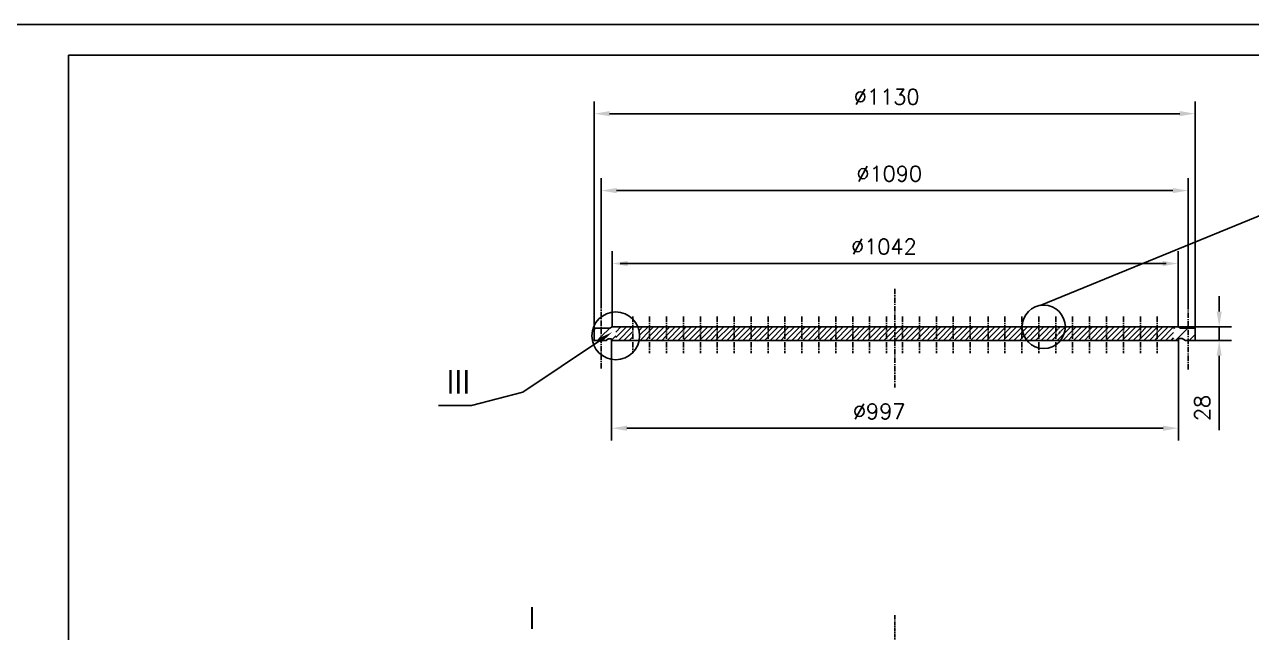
# Model space of a CAD drawing. Header units: millimetres. Extents: x 4178 to 18518, y 3515 to 11925.
# Drawn here: x 10474 to 14477, y 7472 to 9455 of the extents above; entities that cross this region are included whole.
import ezdxf

# ---------------------------------------------------------------- set-up
doc = ezdxf.new("R2010")
doc.units = ezdxf.units.MM
doc.linetypes.add('CENTER', pattern=[2, 1.25, -0.25, 0.25, -0.25])
for name, color, linetype in [('1轮廓实线层', 1, 'Continuous'), ('3中心线层', 3, 'CENTER'), ('5剖面线层', 2, 'Continuous'), ('7标注层', 4, 'Continuous'), ('8符号标注层', 2, 'Continuous'), ('中心线', 3, 'CENTER'), ('图框层', 1, 'Continuous')]:
    doc.layers.add(name, color=color, linetype=linetype)
doc.styles.add('PC_TEXTSTYLE', font='txt.shx', dxfattribs={"bigfont": 'hzfs.shx'})

msp = doc.modelspace()

# ---------------------------------------------------------------- linework, layer by layer
at = {"layer": '1轮廓实线层', "color": 4, "ltscale": 14}
for p, q in [((12332.9, 8459.4, 0), (12338.3, 8464.8, 0)), ((12355.4, 8437, 0), (12383.2, 8464.8, 0)), ((12343.2, 8424.8, 0), (12355.4, 8437, 0)), ((12388.1, 8424.8, 0), (12402.9, 8439.6, 0))]:
    msp.add_line(p, q, dxfattribs=at)
at = {"layer": '1轮廓实线层', "ltscale": 14}
for p, q in [((12332.9, 8464.8, 0), (12383.3, 8464.8, 0)), ((12332.9, 8424.8, 0), (12332.9, 8464.8, 0)), ((12391.4, 8468.8, 0), (12383.3, 8464.8, 0)), ((12391.4, 8468.8, 0), (13708.7, 8468.8, 0)), ((13707.7, 8468.8, 0), (14237.3, 8468.8, 0)), ((14237.3, 8468.8, 0), (14245.4, 8464.8, 0)), ((14245.4, 8464.8, 0), (14292.9, 8464.8, 0)), ((14256.2, 8464.8, 0), (14256.2, 8464.8, 0)), ((14292.9, 8424.8, 0), (14292.9, 8464.8, 0)), ((12332.9, 8424.8, 0), (12372.1, 8424.8, 0)), ((12389.6, 8424.8, 0), (13721.5, 8424.8, 0)), ((13721.5, 8424.8, 0), (14238.4, 8424.8, 0)), ((14261.4, 8424.8, 0), (14292.9, 8424.8, 0))]:
    msp.add_line(p, q, dxfattribs=at)
at = {"layer": '1轮廓实线层', "ltscale": 7}
for p, q in [((12378.5, 8430.2, 0), (12372.1, 8424.8, 0)), ((12389.6, 8430.2, 0), (12378.5, 8430.2, 0)), ((14238.4, 8430.7, 0), (14250.9, 8430.7, 0)), ((14238.4, 8430.7, 0), (14238.4, 8424.8, 0)), ((14250.9, 8430.7, 0), (14261.4, 8424.8, 0))]:
    msp.add_line(p, q, dxfattribs=at)
at = {"layer": '3中心线层', "ltscale": 14}
for p, q in [((13312.9, 8592.6, 0), (13312.9, 8271.5, 0)), ((12355.4, 8332.5, 0), (12355.4, 8543.2, 0)), ((14270.4, 8329.8, 0), (14270.4, 8561, 0)), ((12458.2, 8502.9, 0), (12458.2, 8382.7, 0)), ((12513.4, 8502.9, 0), (12513.4, 8382.7, 0)), ((12568.6, 8502.9, 0), (12568.6, 8382.7, 0)), ((12623.8, 8502.9, 0), (12623.8, 8382.7, 0)), ((12679, 8502.9, 0), (12679, 8382.7, 0)), ((12734.2, 8502.9, 0), (12734.2, 8382.7, 0)), ((12789.4, 8502.9, 0), (12789.4, 8382.7, 0)), ((12844.6, 8502.9, 0), (12844.6, 8382.7, 0)), ((12899.8, 8502.9, 0), (12899.8, 8382.7, 0)), ((12955, 8502.9, 0), (12955, 8382.7, 0)), ((13010.2, 8502.9, 0), (13010.2, 8382.7, 0)), ((13065.4, 8502.9, 0), (13065.4, 8382.7, 0)), ((13120.6, 8502.9, 0), (13120.6, 8382.7, 0)), ((13175.8, 8502.9, 0), (13175.8, 8382.7, 0)), ((13231, 8502.9, 0), (13231, 8382.7, 0)), ((13286.2, 8502.9, 0), (13286.2, 8382.7, 0)), ((13338.4, 8502.9, 0), (13338.4, 8382.7, 0)), ((13393.6, 8502.9, 0), (13393.6, 8382.7, 0)), ((13448.8, 8502.9, 0), (13448.8, 8382.7, 0)), ((13504, 8502.9, 0), (13504, 8382.7, 0)), ((13559.2, 8502.9, 0), (13559.2, 8382.7, 0)), ((13617.4, 8502.9, 0), (13617.4, 8382.7, 0)), ((13672.6, 8502.9, 0), (13672.6, 8382.7, 0)), ((13727.8, 8502.9, 0), (13727.8, 8382.7, 0)), ((13783, 8502.9, 0), (13783, 8382.7, 0)), ((13838.2, 8502.9, 0), (13838.2, 8382.7, 0)), ((13893.4, 8502.9, 0), (13893.4, 8382.7, 0)), ((13948.6, 8502.9, 0), (13948.6, 8382.7, 0)), ((14003.8, 8502.9, 0), (14003.8, 8382.7, 0)), ((14059, 8502.9, 0), (14059, 8382.7, 0)), ((14114.2, 8502.9, 0), (14114.2, 8382.7, 0)), ((14169.4, 8502.9, 0), (14169.4, 8382.7, 0))]:
    msp.add_line(p, q, dxfattribs=at)
at = {"layer": '3中心线层', "ltscale": 7}
for p, q in [((13838.2, 8455, 0), (13851.9, 8468.8, 0)), ((13838.2, 8437.3, 0), (13856.4, 8455.5, 0)), ((12389.6, 8430.2, 0), (12389.6, 8424.8, 0))]:
    msp.add_line(p, q, dxfattribs=at)
at = {"layer": '5剖面线层', "ltscale": 7}
for p, q in [((12402.9, 8434, 0), (12437.7, 8468.8, 0)), ((12402.9, 8451.7, 0), (12420, 8468.8, 0)), ((12411.4, 8424.8, 0), (12455.4, 8468.8, 0)), ((12429.1, 8424.8, 0), (12458.2, 8453.9, 0)), ((12478.9, 8456.9, 0), (12490.7, 8468.8, 0)), ((12480.8, 8441.2, 0), (12508.4, 8468.8, 0)), ((12482.1, 8424.8, 0), (12513.4, 8456, 0)), ((12513.4, 8438.4, 0), (12543.8, 8468.8, 0)), ((12513.4, 8456, 0), (12526.1, 8468.8, 0)), ((12517.4, 8424.8, 0), (12561.4, 8468.8, 0)), ((12535.1, 8424.8, 0), (12568.6, 8458.2, 0)), ((12568.6, 8458.2, 0), (12579.1, 8468.8, 0)), ((12568.6, 8440.5, 0), (12596.8, 8468.8, 0)), ((12570.5, 8424.8, 0), (12614.5, 8468.8, 0)), ((12588.1, 8424.8, 0), (12623.8, 8460.4, 0)), ((12623.8, 8425, 0), (12667.5, 8468.8, 0)), ((12623.8, 8442.7, 0), (12649.8, 8468.8, 0)), ((12623.8, 8460.4, 0), (12632.1, 8468.8, 0)), ((12641.2, 8424.8, 0), (12679, 8462.5, 0)), ((12679, 8462.5, 0), (12685.2, 8468.8, 0)), ((12679, 8427.2, 0), (12720.5, 8468.8, 0)), ((12679, 8444.9, 0), (12702.9, 8468.8, 0)), ((12694.2, 8424.8, 0), (12734.2, 8464.7, 0)), ((12711.9, 8424.8, 0), (12734.2, 8447, 0)), ((12734.2, 8464.7, 0), (12738.2, 8468.8, 0)), ((12734.2, 8429.4, 0), (12773.6, 8468.8, 0)), ((12734.2, 8447, 0), (12755.9, 8468.8, 0)), ((12747.2, 8424.8, 0), (12789.4, 8466.9, 0)), ((12764.9, 8424.8, 0), (12789.4, 8449.2, 0)), ((12789.4, 8431.5, 0), (12826.6, 8468.8, 0)), ((12789.4, 8449.2, 0), (12808.9, 8468.8, 0)), ((12789.4, 8466.9, 0), (12791.2, 8468.8, 0)), ((12800.3, 8424.8, 0), (12844.3, 8468.8, 0)), ((12818, 8424.8, 0), (12844.6, 8451.4, 0)), ((12844.6, 8433.7, 0), (12879.6, 8468.8, 0)), ((12844.6, 8451.4, 0), (12862, 8468.8, 0)), ((12853.3, 8424.8, 0), (12897.3, 8468.8, 0)), ((12871, 8424.8, 0), (12899.8, 8453.5, 0)), ((12899.8, 8435.9, 0), (12932.7, 8468.8, 0)), ((12899.8, 8453.5, 0), (12915, 8468.8, 0)), ((12906.3, 8424.8, 0), (12950.3, 8468.8, 0)), ((12924, 8424.8, 0), (12955, 8455.7, 0)), ((12955, 8438, 0), (12985.7, 8468.8, 0)), ((12955, 8455.7, 0), (12968, 8468.8, 0)), ((12959.4, 8424.8, 0), (13003.4, 8468.8, 0)), ((12977.1, 8424.8, 0), (13010.2, 8457.9, 0)), ((13010.2, 8457.9, 0), (13021.1, 8468.8, 0)), ((13010.2, 8440.2, 0), (13038.7, 8468.8, 0)), ((13012.4, 8424.8, 0), (13056.4, 8468.8, 0)), ((13030.1, 8424.8, 0), (13065.4, 8460, 0)), ((13047.8, 8424.8, 0), (13091.8, 8468.8, 0)), ((13065.4, 8460, 0), (13074.1, 8468.8, 0)), ((13065.4, 8424.8, 0), (13109.4, 8468.8, 0)), ((13065.4, 8442.4, 0), (13072.9, 8449.9, 0)), ((13083.1, 8424.8, 0), (13107.6, 8449.2, 0)), ((13107.6, 8449.2, 0), (13127.1, 8468.8, 0)), ((13107.6, 8431.5, 0), (13144.8, 8468.8, 0)), ((13118.5, 8424.8, 0), (13162.5, 8468.8, 0)), ((13136.2, 8424.8, 0), (13162.8, 8451.4, 0)), ((13162.8, 8451.4, 0), (13180.2, 8468.8, 0)), ((13162.8, 8433.7, 0), (13197.8, 8468.8, 0)), ((13171.5, 8424.8, 0), (13215.5, 8468.8, 0)), ((13189.2, 8424.8, 0), (13218, 8453.5, 0)), ((13218, 8453.5, 0), (13233.2, 8468.8, 0)), ((13218, 8435.9, 0), (13250.9, 8468.8, 0)), ((13224.5, 8424.8, 0), (13268.5, 8468.8, 0)), ((13242.2, 8424.8, 0), (13273.2, 8455.7, 0)), ((13273.2, 8455.7, 0), (13286.2, 8468.8, 0)), ((13273.2, 8438, 0), (13303.9, 8468.8, 0)), ((13277.6, 8424.8, 0), (13321.6, 8468.8, 0)), ((13295.3, 8424.8, 0), (13328.4, 8457.9, 0)), ((13328.4, 8440.2, 0), (13356.9, 8468.8, 0)), ((13328.4, 8457.9, 0), (13339.3, 8468.8, 0)), ((13330.6, 8424.8, 0), (13374.6, 8468.8, 0)), ((13348.3, 8424.8, 0), (13383.6, 8460, 0)), ((13383.6, 8460, 0), (13392.3, 8468.8, 0)), ((13383.6, 8442.4, 0), (13391.1, 8449.9, 0)), ((13394.7, 8435.9, 0), (13427.6, 8468.8, 0)), ((13394.7, 8453.5, 0), (13410, 8468.8, 0)), ((13401.3, 8424.8, 0), (13445.3, 8468.8, 0)), ((13419, 8424.8, 0), (13449.9, 8455.7, 0)), ((13449.9, 8438, 0), (13480.7, 8468.8, 0)), ((13449.9, 8455.7, 0), (13463, 8468.8, 0)), ((13454.4, 8424.8, 0), (13498.4, 8468.8, 0)), ((13472, 8424.8, 0), (13505.1, 8457.9, 0)), ((13505.1, 8457.9, 0), (13516, 8468.8, 0)), ((13505.1, 8440.2, 0), (13533.7, 8468.8, 0)), ((13507.4, 8424.8, 0), (13551.4, 8468.8, 0)), ((13525.1, 8424.8, 0), (13560.3, 8460, 0)), ((13552.9, 8452.6, 0), (13562.5, 8462.2, 0)), ((13560.3, 8460, 0), (13569.1, 8468.8, 0)), ((13560.3, 8442.4, 0), (13567.9, 8449.9, 0)), ((13562.5, 8444.5, 0), (13586.7, 8468.8, 0)), ((13562.5, 8426.8, 0), (13604.4, 8468.8, 0)), ((13562.5, 8462.2, 0), (13569.1, 8468.8, 0)), ((13578.1, 8424.8, 0), (13622.1, 8468.8, 0)), ((13595.8, 8424.8, 0), (13633.2, 8462.2, 0)), ((13633.2, 8462.2, 0), (13639.8, 8468.8, 0)), ((13633.2, 8426.8, 0), (13675.1, 8468.8, 0)), ((13633.2, 8444.5, 0), (13657.5, 8468.8, 0)), ((13648.8, 8424.8, 0), (13692.8, 8468.8, 0)), ((13666.5, 8424.8, 0), (13710.5, 8468.8, 0)), ((13684.2, 8424.8, 0), (13728.2, 8468.8, 0)), ((13701.8, 8424.8, 0), (13745.8, 8468.8, 0)), ((13719.5, 8424.8, 0), (13763.5, 8468.8, 0)), ((13727.8, 8468.4, 0), (13728.2, 8468.8, 0)), ((13737.2, 8424.8, 0), (13781.2, 8468.8, 0)), ((13754.9, 8424.8, 0), (13783, 8452.9, 0)), ((13783, 8435.2, 0), (13816.6, 8468.8, 0)), ((13783, 8452.9, 0), (13798.9, 8468.8, 0)), ((13790.2, 8424.8, 0), (13834.2, 8468.8, 0)), ((13807.9, 8424.8, 0), (13838.2, 8455, 0)), ((13843.3, 8424.8, 0), (13887.3, 8468.8, 0)), ((13856.4, 8455.5, 0), (13869.6, 8468.8, 0)), ((13860.9, 8424.8, 0), (13893.4, 8457.2, 0)), ((13893.4, 8457.2, 0), (13904.9, 8468.8, 0)), ((13893.4, 8439.5, 0), (13922.6, 8468.8, 0)), ((13896.3, 8424.8, 0), (13940.3, 8468.8, 0)), ((13914, 8424.8, 0), (13948.6, 8459.4, 0)), ((13948.6, 8459.4, 0), (13958, 8468.8, 0)), ((13948.6, 8441.7, 0), (13975.7, 8468.8, 0)), ((13949.3, 8424.8, 0), (13993.3, 8468.8, 0)), ((13967, 8424.8, 0), (14003.8, 8461.5, 0)), ((14003.8, 8461.5, 0), (14011, 8468.8, 0)), ((14003.8, 8426.2, 0), (14046.4, 8468.8, 0)), ((14003.8, 8443.8, 0), (14028.7, 8468.8, 0)), ((14020, 8424.8, 0), (14059, 8463.7, 0)), ((14037.7, 8424.8, 0), (14059, 8446, 0)), ((14059, 8463.7, 0), (14064, 8468.8, 0)), ((14059, 8428.3, 0), (14099.4, 8468.8, 0)), ((14059, 8446, 0), (14081.7, 8468.8, 0)), ((14073.1, 8424.8, 0), (14114.2, 8465.9, 0)), ((14090.8, 8424.8, 0), (14114.2, 8448.2, 0)), ((14114.2, 8465.9, 0), (14117.1, 8468.8, 0)), ((14114.2, 8430.5, 0), (14152.4, 8468.8, 0)), ((14114.2, 8448.2, 0), (14134.8, 8468.8, 0)), ((14126.1, 8424.8, 0), (14169.4, 8468, 0)), ((14143.8, 8424.8, 0), (14169.4, 8450.3, 0)), ((14169.4, 8468, 0), (14170.1, 8468.8, 0)), ((14169.4, 8432.7, 0), (14205.5, 8468.8, 0)), ((14169.4, 8450.3, 0), (14187.8, 8468.8, 0)), ((14179.1, 8424.8, 0), (14222.9, 8468.5, 0)), ((14196.8, 8424.8, 0), (14222.9, 8450.9, 0)), ((12446.7, 8424.8, 0), (12458.2, 8436.2, 0)), ((12499.8, 8424.8, 0), (12513.4, 8438.4, 0)), ((12552.8, 8424.8, 0), (12568.6, 8440.5, 0)), ((12605.8, 8424.8, 0), (12623.8, 8442.7, 0)), ((12623.5, 8424.8, 0), (12623.8, 8425, 0)), ((12658.9, 8424.8, 0), (12679, 8444.9, 0)), ((12676.5, 8424.8, 0), (12679, 8427.2, 0)), ((12729.6, 8424.8, 0), (12734.2, 8429.4, 0)), ((12782.6, 8424.8, 0), (12789.4, 8431.5, 0)), ((12835.6, 8424.8, 0), (12844.6, 8433.7, 0)), ((12888.7, 8424.8, 0), (12899.8, 8435.9, 0)), ((12941.7, 8424.8, 0), (12955, 8438, 0)), ((12994.7, 8424.8, 0), (13010.2, 8440.2, 0)), ((13100.8, 8424.8, 0), (13107.6, 8431.5, 0)), ((13153.8, 8424.8, 0), (13162.8, 8433.7, 0)), ((13206.9, 8424.8, 0), (13218, 8435.9, 0)), ((13259.9, 8424.8, 0), (13273.2, 8438, 0)), ((13312.9, 8424.8, 0), (13328.4, 8440.2, 0)), ((13366, 8424.8, 0), (13383.6, 8442.4, 0)), ((13383.6, 8424.8, 0), (13394.7, 8435.9, 0)), ((13383.6, 8424.8, 0), (13391.1, 8432.2, 0)), ((13436.7, 8424.8, 0), (13449.9, 8438, 0)), ((13489.7, 8424.8, 0), (13505.1, 8440.2, 0)), ((13542.7, 8424.8, 0), (13560.3, 8442.4, 0)), ((13552.9, 8434.9, 0), (13562.5, 8444.5, 0)), ((13560.4, 8424.8, 0), (13567.9, 8432.2, 0)), ((13560.4, 8424.8, 0), (13562.5, 8426.8, 0)), ((13613.5, 8424.8, 0), (13633.2, 8444.5, 0)), ((13631.1, 8424.8, 0), (13633.2, 8426.8, 0)), ((13701.8, 8424.8, 0), (13705.8, 8428.7, 0)), ((13772.6, 8424.8, 0), (13783, 8435.2, 0)), ((13825.6, 8424.8, 0), (13838.2, 8437.3, 0)), ((13878.6, 8424.8, 0), (13893.4, 8439.5, 0)), ((13931.7, 8424.8, 0), (13948.6, 8441.7, 0)), ((13984.7, 8424.8, 0), (14003.8, 8443.8, 0)), ((14002.4, 8424.8, 0), (14003.8, 8426.2, 0)), ((14055.4, 8424.8, 0), (14059, 8428.3, 0)), ((14108.4, 8424.8, 0), (14114.2, 8430.5, 0)), ((14161.5, 8424.8, 0), (14169.4, 8432.7, 0)), ((14214.5, 8424.8, 0), (14222.9, 8433.2, 0))]:
    msp.add_line(p, q, dxfattribs=at)
at = {"layer": '7标注层', "ltscale": 7}
for p, q in [((12332.9, 8452.3, 0), (12332.9, 9204, 0)), ((14292.9, 8452.3, 0), (14292.9, 9204, 0)), ((14242.9, 9164, 0), (12382.9, 9164, 0)), ((12355.4, 8535.5, 0), (12355.4, 8953.2, 0)), ((14270.4, 8535.5, 0), (14270.4, 8953.2, 0)), ((12405.4, 8913.2, 0), (14220.4, 8913.2, 0)), ((12391.4, 8520.3, 0), (12391.4, 8715.3, 0)), ((14237.3, 8520.3, 0), (14237.3, 8715.3, 0)), ((12417.8, 8675.3, 0), (14198.2, 8675.3, 0)), ((14371.4, 8518.8, 0), (14371.4, 8568.8, 0)), ((12391.4, 8468.8, 0), (12391.4, 8542, 0)), ((14237.3, 8468.8, 0), (14237.3, 8531.2, 0)), ((14241.6, 8468.8, 0), (14411.4, 8468.8, 0)), ((14371.4, 8468.8, 0), (14371.4, 8424.8, 0)), ((12349.6, 8423.5, 0), (12099.3, 8256.2, 0)), ((12389.6, 8428.7, 0), (12389.6, 8098.3, 0)), ((14238.4, 8428.7, 0), (14238.4, 8098.3, 0)), ((14292.9, 8424.8, 0), (14411.4, 8424.8, 0)), ((14371.4, 8374.8, 0), (14371.4, 8131.4, 0)), ((12099.3, 8256.2, 0), (11932.8, 8212.5, 0)), ((11932.8, 8212.5, 0), (11824.5, 8212.5, 0)), ((12439.6, 8138.3, 0), (14188.4, 8138.3, 0))]:
    msp.add_line(p, q, dxfattribs=at)
at = {"layer": '7标注层', "ltscale": 14}
for p, q in [((14222.9, 8463.5, 0), (14226.4, 8467, 0)), ((14229.1, 8424.8, 0), (14269.1, 8464.8, 0)), ((14274, 8424.8, 0), (14292.9, 8443.7, 0))]:
    msp.add_line(p, q, dxfattribs=at)
at = {"layer": '7标注层', "ltscale": 7}
msp.add_circle((12402.9, 8439.6, 0), 77.9, dxfattribs=at)
for points in [[(12382.9, 9172.4, 0), (12382.9, 9155.7, 0), (12332.9, 9164, 0)], [(14242.9, 9172.4, 0), (14242.9, 9155.7, 0), (14292.9, 9164, 0)], [(12405.4, 8921.5, 0), (12405.4, 8904.8, 0), (12355.4, 8913.2, 0)], [(14220.4, 8921.5, 0), (14220.4, 8904.8, 0), (14270.4, 8913.2, 0)], [(12441.4, 8683.6, 0), (12441.4, 8666.9, 0), (12391.4, 8675.3, 0)], [(14187.3, 8683.6, 0), (14187.3, 8666.9, 0), (14237.3, 8675.3, 0)], [(14363.1, 8518.8, 0), (14379.7, 8518.8, 0), (14371.4, 8468.8, 0)], [(12345, 8430.4, 0), (12391.2, 8451.3, 0), (12354.3, 8416.6, 0)], [(14363.1, 8374.8, 0), (14379.7, 8374.8, 0), (14371.4, 8424.8, 0)], [(12439.6, 8146.6, 0), (12439.6, 8129.9, 0), (12389.6, 8138.3, 0)], [(14188.4, 8146.6, 0), (14188.4, 8129.9, 0), (14238.4, 8138.3, 0)]]:
    msp.add_solid(points, dxfattribs=at)
at = {"layer": '8符号标注层', "ltscale": 7, "extrusion": (0.378261, -0.925699, 0)}
msp.add_line((13787.2, 8538.5, 0), (14542, 8846.9, 0), dxfattribs=at)
at = {"layer": '8符号标注层', "ltscale": 7}
msp.add_circle((13798.9, 8468.8, 0), 70.7, dxfattribs=at)
at = {"layer": '中心线', "linetype": 'CENTER', "ltscale": 10}
msp.add_line((13312.9, 7528.4, 0), (13312.9, 5383.3, 0), dxfattribs=at)
at = {"layer": '图框层', "color": 3, "ltscale": 7}
msp.add_line((18517.7, 9454.6), (10117.7, 9454.6), dxfattribs=at)
at = {"layer": '图框层', "ltscale": 7}
for p, q in [((18417.7, 9354.6), (10617.7, 9354.6)), ((10617.7, 9354.6), (10617.7, 3614.6))]:
    msp.add_line(p, q, dxfattribs=at)

# ---------------------------------------------------------------- texts
at = {"layer": '7标注层', "color": 3, "style": 'PC_TEXTSTYLE'}
for s, height, p in [('∅1130', 50, (13179.6, 9194, 0)), ('∅1090', 50, (13187.9, 8943.2, 0)), ('∅1042', 50, (13170.5, 8705.3, 0)), ('∅997', 50, (13176.5, 8168.3, 0)), ('I', 70, (12117.5, 7484.2, 0))]:
    msp.add_text(s, height=height, dxfattribs=at).set_placement(p)
at = {"layer": '7标注层', "style": 'PC_TEXTSTYLE'}
msp.add_text('Ⅲ', height=87.5, dxfattribs=at).set_placement((11845.9, 8242.5, 0))
msp.add_text('28', height=50, rotation=90, dxfattribs=at).set_placement((14341.4, 8161.4, 0))

doc.saveas('drawing.dxf')
